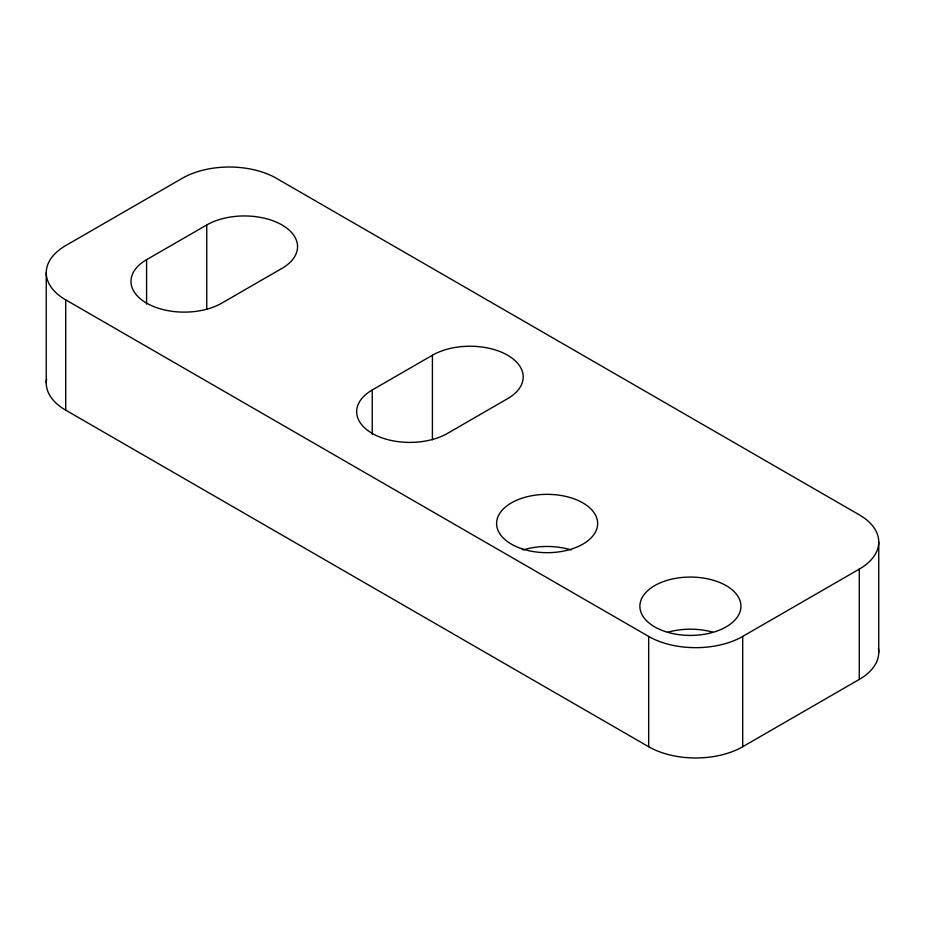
<?xml version="1.0" encoding="UTF-8"?>
<svg xmlns="http://www.w3.org/2000/svg" width="925" height="925" viewBox="0 0 925 925"><rect width="100%" height="100%" fill="white"/><g stroke="black" fill="none" stroke-linecap="round" stroke-linejoin="round"><path stroke-width="1.39" d="M146.578 259.694L206.761 224.948A53.188 30.71 0 0 1 281.975 224.948A53.188 30.71 0 0 1 281.975 268.377L221.803 303.123A53.188 30.71 0 0 1 146.578 303.123A53.188 30.71 0 0 1 146.578 259.694L146.578 304.105M372.243 389.98L432.414 355.235A53.188 30.71 0 0 1 507.628 355.235A53.188 30.71 0 0 1 507.628 398.663L447.457 433.409A53.188 30.71 0 0 1 372.243 433.409A53.188 30.71 0 0 1 372.243 389.98L372.243 434.38M65.721 299.862L648.668 636.423A66.484 38.388 0 0 0 742.694 636.423L859.279 569.118A66.484 38.388 0 0 0 859.279 514.832L276.332 178.271A66.484 38.388 0 0 0 182.306 178.271L65.721 245.576A66.484 38.388 0 0 0 65.721 299.862L65.721 410.168L648.668 746.729A66.484 38.388 0 0 0 742.694 746.729L859.279 679.424A66.484 38.388 0 0 0 878.426 648.518M878.75 541.969L878.75 652.275M859.279 569.118L859.279 679.424M742.694 636.423L742.694 746.729M648.668 636.423L648.668 746.729M432.414 355.235L432.414 439.757M206.761 224.948L206.761 309.47M46.25 272.725L46.25 383.031M65.721 410.168A66.484 38.388 0 0 1 46.574 379.262M667.723 632.295A50.528 29.172 0 0 1 713.106 632.295M523.134 549.959A50.528 29.172 0 0 1 571.107 549.959M665.144 631.509A50.528 29.172 0 0 0 740.937 606.245A50.528 29.172 0 0 0 665.144 580.981A50.528 29.172 0 0 0 665.144 631.509M521.862 548.779A50.528 29.172 0 0 0 597.654 523.515A50.528 29.172 0 0 0 521.862 498.251A50.528 29.172 0 0 0 521.862 548.779"/></g></svg>
